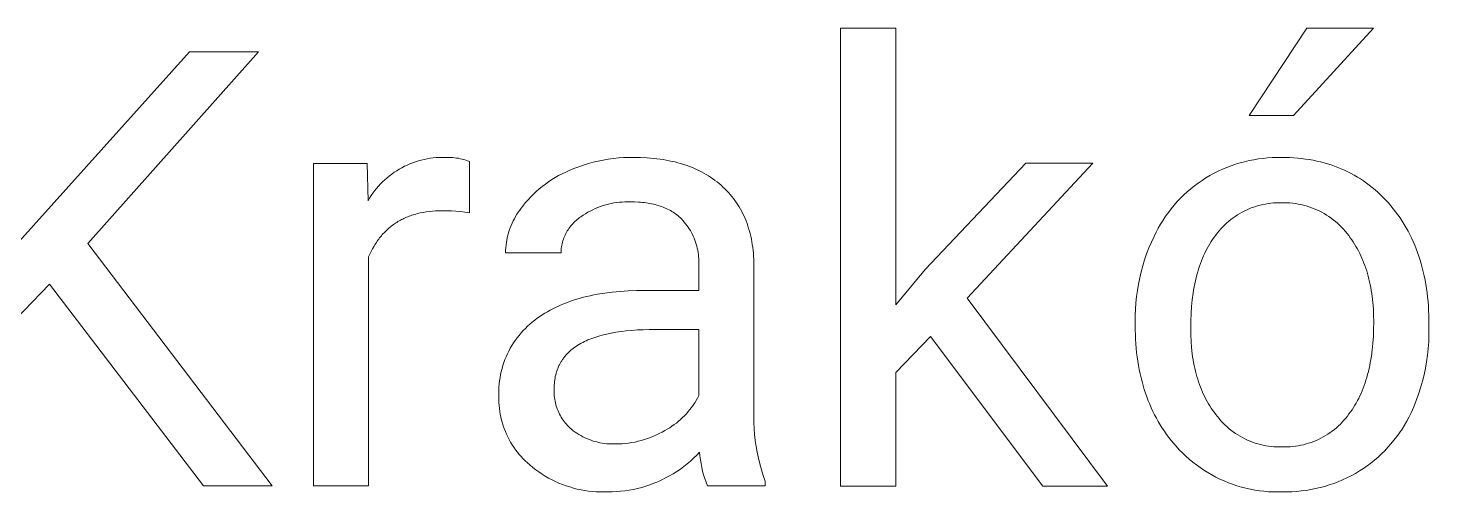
# Model space of a CAD drawing. Header units: millimetres. Extents: x -2163 to 4354, y -841 to 3711.
# Drawn here: x 3161.8 to 3360.9, y -327.2 to -261.2 of the extents above; entities that cross this region are included whole.
import ezdxf

# ---------------------------------------------------------------- set-up
doc = ezdxf.new("R2010")
doc.units = ezdxf.units.MM
doc.header["$MEASUREMENT"] = 0
doc.layers.add('Domyślny', color=7, linetype='Continuous', true_color=0x000000)

msp = doc.modelspace()

# ---------------------------------------------------------------- linework, layer by layer
at = {"layer": 'Domyślny', "color": 18, "lineweight": 15, "true_color": 0x000000}
for p, q in [((3277.29, -326.35), (3277.29, -261.25)), ((3277.29, -261.25), (3285.12, -261.25)), ((3285.12, -261.25), (3285.12, -300.61)), ((3335.36, -273.67), (3343.54, -261.24)), ((3353.02, -261.24), (3341.67, -273.69)), ((3343.54, -261.24), (3353.02, -261.24)), ((3157.3, -295.15), (3184.73, -264.64)), ((3194.56, -264.64), (3170.28, -291.87)), ((3184.73, -264.64), (3194.56, -264.64)), ((3341.67, -273.69), (3335.36, -273.67)), ((3202.37, -326.33), (3202.37, -280.48)), ((3202.37, -280.48), (3209.99, -280.48)), ((3209.99, -280.48), (3210.12, -285.78)), ((3215.3, -280.89), (3215.68, -280.71)), ((3215.68, -280.71), (3216.07, -280.54)), ((3216.07, -280.54), (3216.47, -280.39)), ((3216.47, -280.39), (3216.87, -280.25)), ((3216.87, -280.25), (3217.28, -280.12)), ((3217.28, -280.12), (3217.69, -280.01)), ((3217.69, -280.01), (3218.1, -279.91)), ((3218.1, -279.91), (3218.52, -279.83)), ((3218.52, -279.83), (3218.94, -279.76)), ((3218.94, -279.76), (3219.36, -279.7)), ((3219.36, -279.7), (3219.78, -279.66)), ((3219.78, -279.66), (3220.2, -279.64)), ((3220.2, -279.64), (3220.63, -279.63)), ((3220.63, -279.63), (3221.05, -279.64)), ((3221.05, -279.64), (3221.33, -279.63)), ((3221.33, -279.63), (3221.6, -279.62)), ((3221.6, -279.62), (3221.87, -279.63)), ((3221.87, -279.63), (3222.15, -279.65)), ((3222.15, -279.65), (3222.42, -279.68)), ((3222.42, -279.68), (3222.69, -279.72)), ((3222.69, -279.72), (3222.96, -279.76)), ((3222.96, -279.76), (3223.22, -279.81)), ((3223.22, -279.81), (3223.49, -279.88)), ((3223.49, -279.88), (3223.75, -279.95)), ((3223.75, -279.95), (3224.01, -280.03)), ((3224.01, -280.03), (3224.27, -280.12)), ((3224.27, -280.12), (3224.53, -280.22)), ((3224.53, -280.22), (3224.53, -287.51)), ((3240.06, -280.96), (3240.75, -280.72)), ((3240.75, -280.72), (3241.44, -280.51)), ((3241.44, -280.51), (3242.14, -280.32)), ((3242.14, -280.32), (3242.84, -280.15)), ((3242.84, -280.15), (3243.55, -280.01)), ((3243.55, -280.01), (3244.27, -279.89)), ((3244.27, -279.89), (3244.99, -279.79)), ((3244.99, -279.79), (3245.71, -279.71)), ((3245.71, -279.71), (3246.43, -279.66)), ((3246.43, -279.66), (3247.15, -279.63)), ((3247.15, -279.63), (3247.88, -279.63)), ((3247.88, -279.63), (3248.85, -279.64)), ((3248.85, -279.64), (3249.81, -279.69)), ((3249.81, -279.69), (3250.27, -279.73)), ((3250.27, -279.73), (3250.73, -279.77)), ((3250.73, -279.77), (3251.19, -279.82)), ((3251.19, -279.82), (3251.63, -279.88)), ((3251.63, -279.88), (3252.07, -279.94)), ((3252.07, -279.94), (3252.5, -280.02)), ((3252.5, -280.02), (3252.93, -280.1)), ((3252.93, -280.1), (3253.35, -280.19)), ((3253.35, -280.19), (3253.76, -280.28)), ((3253.76, -280.28), (3254.16, -280.39)), ((3254.16, -280.39), (3254.56, -280.5)), ((3254.56, -280.5), (3254.95, -280.62)), ((3254.95, -280.62), (3255.34, -280.75)), ((3255.34, -280.75), (3255.72, -280.89)), ((3289.33, -295.58), (3303.61, -280.47)), ((3313.14, -280.47), (3295.3, -299.63)), ((3303.61, -280.47), (3313.14, -280.47)), ((3332.81, -280.83), (3333.44, -280.61)), ((3333.44, -280.61), (3334.07, -280.42)), ((3334.07, -280.42), (3334.71, -280.25)), ((3334.71, -280.25), (3335.36, -280.09)), ((3335.36, -280.09), (3336.01, -279.96)), ((3336.01, -279.96), (3336.67, -279.85)), ((3336.67, -279.85), (3337.33, -279.77)), ((3337.33, -279.77), (3337.99, -279.7)), ((3337.99, -279.7), (3338.65, -279.66)), ((3338.65, -279.66), (3339.31, -279.64)), ((3339.31, -279.64), (3339.98, -279.64)), ((3339.98, -279.64), (3340.56, -279.64)), ((3340.56, -279.64), (3341.14, -279.66)), ((3341.14, -279.66), (3341.71, -279.69)), ((3341.71, -279.69), (3342.27, -279.74)), ((3342.27, -279.74), (3342.82, -279.79)), ((3342.82, -279.79), (3343.37, -279.86)), ((3343.37, -279.86), (3343.91, -279.95)), ((3343.91, -279.95), (3344.44, -280.04)), ((3344.44, -280.04), (3344.97, -280.15)), ((3344.97, -280.15), (3345.49, -280.27)), ((3345.49, -280.27), (3346, -280.4)), ((3346, -280.4), (3346.51, -280.54)), ((3346.51, -280.54), (3347, -280.7)), ((3347, -280.7), (3347.5, -280.87)), ((3212.5, -282.8), (3212.82, -282.52)), ((3212.82, -282.52), (3213.15, -282.25)), ((3213.15, -282.25), (3213.49, -282)), ((3213.49, -282), (3213.83, -281.75)), ((3213.83, -281.75), (3214.19, -281.52)), ((3214.19, -281.52), (3214.55, -281.3)), ((3214.55, -281.3), (3214.92, -281.09)), ((3214.92, -281.09), (3215.3, -280.89)), ((3236.24, -282.79), (3236.72, -282.5)), ((3236.72, -282.5), (3237.2, -282.22)), ((3237.2, -282.22), (3237.7, -281.96)), ((3237.7, -281.96), (3238.21, -281.72)), ((3238.21, -281.72), (3238.72, -281.49)), ((3238.72, -281.49), (3239.39, -281.22)), ((3239.39, -281.22), (3240.06, -280.96)), ((3255.72, -280.89), (3256.09, -281.03)), ((3256.09, -281.03), (3256.45, -281.18)), ((3256.45, -281.18), (3256.81, -281.34)), ((3256.81, -281.34), (3257.16, -281.51)), ((3257.16, -281.51), (3257.5, -281.68)), ((3257.5, -281.68), (3257.84, -281.86)), ((3257.84, -281.86), (3258.17, -282.05)), ((3258.17, -282.05), (3258.49, -282.25)), ((3258.49, -282.25), (3258.81, -282.46)), ((3258.81, -282.46), (3259.12, -282.67)), ((3259.12, -282.67), (3259.42, -282.89)), ((3328.66, -282.9), (3329.22, -282.55)), ((3329.22, -282.55), (3329.79, -282.21)), ((3329.79, -282.21), (3330.37, -281.89)), ((3330.37, -281.89), (3330.97, -281.6)), ((3330.97, -281.6), (3331.57, -281.32)), ((3331.57, -281.32), (3332.19, -281.06)), ((3332.19, -281.06), (3332.81, -280.83)), ((3347.5, -280.87), (3347.98, -281.06)), ((3347.98, -281.06), (3348.46, -281.25)), ((3348.46, -281.25), (3348.93, -281.46)), ((3348.93, -281.46), (3349.39, -281.68)), ((3349.39, -281.68), (3349.85, -281.91)), ((3349.85, -281.91), (3350.3, -282.16)), ((3350.3, -282.16), (3350.74, -282.42)), ((3350.74, -282.42), (3351.18, -282.69)), ((3351.18, -282.69), (3351.6, -282.97)), ((3210.56, -285.05), (3210.81, -284.7)), ((3210.81, -284.7), (3211.06, -284.36)), ((3211.06, -284.36), (3211.33, -284.03)), ((3211.33, -284.03), (3211.6, -283.71)), ((3211.6, -283.71), (3211.89, -283.4)), ((3211.89, -283.4), (3212.19, -283.09)), ((3212.19, -283.09), (3212.5, -282.8)), ((3233.61, -284.88), (3234.02, -284.49)), ((3234.02, -284.49), (3234.44, -284.12)), ((3234.44, -284.12), (3234.87, -283.77)), ((3234.87, -283.77), (3235.32, -283.43)), ((3235.32, -283.43), (3235.77, -283.1)), ((3235.77, -283.1), (3236.24, -282.79)), ((3259.42, -282.89), (3259.72, -283.12)), ((3259.72, -283.12), (3260.01, -283.36)), ((3260.01, -283.36), (3260.29, -283.6)), ((3260.29, -283.6), (3260.57, -283.85)), ((3260.57, -283.85), (3260.84, -284.11)), ((3260.84, -284.11), (3261.1, -284.37)), ((3261.1, -284.37), (3261.35, -284.64)), ((3261.35, -284.64), (3261.59, -284.91)), ((3326.08, -284.97), (3326.56, -284.53)), ((3326.56, -284.53), (3327.07, -284.09)), ((3327.07, -284.09), (3327.58, -283.68)), ((3327.58, -283.68), (3328.11, -283.28)), ((3328.11, -283.28), (3328.66, -282.9)), ((3351.6, -282.97), (3352.03, -283.27)), ((3352.03, -283.27), (3352.44, -283.58)), ((3352.44, -283.58), (3352.85, -283.9)), ((3352.85, -283.9), (3353.25, -284.24)), ((3353.25, -284.24), (3353.64, -284.59)), ((3353.64, -284.59), (3354.03, -284.95)), ((3210.12, -285.78), (3210.33, -285.41)), ((3210.33, -285.41), (3210.56, -285.05)), ((3231.9, -286.83), (3232.12, -286.55)), ((3232.12, -286.55), (3232.47, -286.11)), ((3232.47, -286.11), (3232.84, -285.69)), ((3232.84, -285.69), (3233.22, -285.28)), ((3233.22, -285.28), (3233.61, -284.88)), ((3243.16, -286.61), (3242.79, -286.75)), ((3243.53, -286.49), (3243.16, -286.61)), ((3243.91, -286.37), (3243.53, -286.49)), ((3244.29, -286.27), (3243.91, -286.37)), ((3244.67, -286.18), (3244.29, -286.27)), ((3245.06, -286.11), (3244.67, -286.18)), ((3245.45, -286.05), (3245.06, -286.11)), ((3245.84, -286), (3245.45, -286.05)), ((3246.24, -285.97), (3245.84, -286)), ((3246.63, -285.94), (3246.24, -285.97)), ((3247.03, -285.94), (3246.63, -285.94)), ((3247.42, -285.94), (3247.03, -285.94)), ((3248.01, -285.95), (3247.42, -285.94)), ((3248.58, -285.98), (3248.01, -285.95)), ((3248.86, -286), (3248.58, -285.98)), ((3249.13, -286.03), (3248.86, -286)), ((3249.4, -286.06), (3249.13, -286.03)), ((3249.67, -286.09), (3249.4, -286.06)), ((3249.93, -286.13), (3249.67, -286.09)), ((3250.18, -286.18), (3249.93, -286.13)), ((3250.43, -286.23), (3250.18, -286.18)), ((3250.68, -286.28), (3250.43, -286.23)), ((3250.92, -286.34), (3250.68, -286.28)), ((3251.16, -286.41), (3250.92, -286.34)), ((3251.39, -286.47), (3251.16, -286.41)), ((3251.62, -286.55), (3251.39, -286.47)), ((3251.85, -286.63), (3251.62, -286.55)), ((3252.07, -286.71), (3251.85, -286.63)), ((3252.28, -286.8), (3252.07, -286.71)), ((3261.59, -284.91), (3261.83, -285.19)), ((3261.83, -285.19), (3262.06, -285.48)), ((3262.06, -285.48), (3262.27, -285.77)), ((3262.27, -285.77), (3262.48, -286.07)), ((3262.48, -286.07), (3262.68, -286.37)), ((3262.68, -286.37), (3262.88, -286.68)), ((3262.88, -286.68), (3263.06, -287)), ((3324.28, -286.93), (3324.71, -286.42)), ((3324.71, -286.42), (3325.15, -285.92)), ((3325.15, -285.92), (3325.6, -285.44)), ((3325.6, -285.44), (3326.08, -284.97)), ((3336.16, -286.65), (3335.8, -286.77)), ((3336.53, -286.53), (3336.16, -286.65)), ((3336.91, -286.43), (3336.53, -286.53)), ((3337.28, -286.34), (3336.91, -286.43)), ((3337.66, -286.26), (3337.28, -286.34)), ((3338.05, -286.2), (3337.66, -286.26)), ((3338.43, -286.15), (3338.05, -286.2)), ((3338.82, -286.11), (3338.43, -286.15)), ((3339.2, -286.09), (3338.82, -286.11)), ((3339.59, -286.08), (3339.2, -286.09)), ((3339.98, -286.08), (3339.59, -286.08)), ((3340.37, -286.08), (3339.98, -286.08)), ((3340.77, -286.09), (3340.37, -286.08)), ((3341.16, -286.11), (3340.77, -286.09)), ((3341.55, -286.15), (3341.16, -286.11)), ((3341.94, -286.2), (3341.55, -286.15)), ((3342.33, -286.26), (3341.94, -286.2)), ((3342.72, -286.34), (3342.33, -286.26)), ((3343.1, -286.43), (3342.72, -286.34)), ((3343.48, -286.53), (3343.1, -286.43)), ((3343.86, -286.65), (3343.48, -286.53)), ((3344.23, -286.78), (3343.86, -286.65)), ((3354.03, -284.95), (3354.41, -285.32)), ((3354.41, -285.32), (3354.78, -285.71)), ((3354.78, -285.71), (3355.15, -286.1)), ((3355.15, -286.1), (3355.5, -286.51)), ((3355.5, -286.51), (3355.85, -286.93)), ((3214.54, -288.66), (3214.37, -288.76)), ((3214.71, -288.57), (3214.54, -288.66)), ((3214.88, -288.47), (3214.71, -288.57)), ((3215.05, -288.39), (3214.88, -288.47)), ((3215.23, -288.3), (3215.05, -288.39)), ((3215.41, -288.22), (3215.23, -288.3)), ((3215.59, -288.14), (3215.41, -288.22)), ((3215.77, -288.06), (3215.59, -288.14)), ((3215.96, -287.99), (3215.77, -288.06)), ((3216.15, -287.92), (3215.96, -287.99)), ((3216.34, -287.85), (3216.15, -287.92)), ((3216.53, -287.79), (3216.34, -287.85)), ((3216.73, -287.73), (3216.53, -287.79)), ((3216.93, -287.68), (3216.73, -287.73)), ((3217.13, -287.62), (3216.93, -287.68)), ((3217.33, -287.57), (3217.13, -287.62)), ((3217.54, -287.53), (3217.33, -287.57)), ((3217.96, -287.44), (3217.54, -287.53)), ((3218.38, -287.37), (3217.96, -287.44)), ((3218.82, -287.31), (3218.38, -287.37)), ((3219.27, -287.27), (3218.82, -287.31)), ((3219.72, -287.23), (3219.27, -287.27)), ((3220.19, -287.21), (3219.72, -287.23)), ((3220.66, -287.21), (3220.19, -287.21)), ((3221.31, -287.21), (3220.66, -287.21)), ((3221.96, -287.23), (3221.31, -287.21)), ((3222.6, -287.27), (3221.96, -287.23)), ((3223.25, -287.33), (3222.6, -287.27)), ((3223.89, -287.41), (3223.25, -287.33)), ((3224.53, -287.51), (3223.89, -287.41)), ((3230.6, -288.99), (3230.75, -288.67)), ((3230.75, -288.67), (3230.92, -288.35)), ((3230.92, -288.35), (3231.09, -288.03)), ((3231.09, -288.03), (3231.28, -287.72)), ((3231.28, -287.72), (3231.47, -287.42)), ((3231.47, -287.42), (3231.68, -287.12)), ((3231.68, -287.12), (3231.9, -286.83)), ((3239.68, -288.6), (3239.52, -288.74)), ((3239.84, -288.46), (3239.68, -288.6)), ((3240.01, -288.32), (3239.84, -288.46)), ((3240.19, -288.19), (3240.01, -288.32)), ((3240.37, -288.07), (3240.19, -288.19)), ((3240.69, -287.85), (3240.37, -288.07)), ((3241.03, -287.64), (3240.69, -287.85)), ((3241.37, -287.43), (3241.03, -287.64)), ((3241.71, -287.25), (3241.37, -287.43)), ((3242.07, -287.07), (3241.71, -287.25)), ((3242.42, -286.91), (3242.07, -287.07)), ((3242.79, -286.75), (3242.42, -286.91)), ((3252.49, -286.89), (3252.28, -286.8)), ((3252.7, -286.99), (3252.49, -286.89)), ((3252.9, -287.09), (3252.7, -286.99)), ((3253.1, -287.2), (3252.9, -287.09)), ((3253.29, -287.31), (3253.1, -287.2)), ((3253.48, -287.42), (3253.29, -287.31)), ((3253.66, -287.55), (3253.48, -287.42)), ((3253.84, -287.67), (3253.66, -287.55)), ((3254.01, -287.8), (3253.84, -287.67)), ((3254.18, -287.94), (3254.01, -287.8)), ((3254.35, -288.08), (3254.18, -287.94)), ((3254.51, -288.22), (3254.35, -288.08)), ((3254.67, -288.37), (3254.51, -288.22)), ((3254.87, -288.59), (3254.67, -288.37)), ((3255.07, -288.82), (3254.87, -288.59)), ((3263.06, -287), (3263.24, -287.32)), ((3263.24, -287.32), (3263.4, -287.65)), ((3263.4, -287.65), (3263.56, -287.98)), ((3263.56, -287.98), (3263.71, -288.32)), ((3263.71, -288.32), (3263.85, -288.66)), ((3263.85, -288.66), (3263.99, -289.01)), ((3322.77, -289.1), (3323.12, -288.54)), ((3323.12, -288.54), (3323.49, -287.99)), ((3323.49, -287.99), (3323.88, -287.45)), ((3323.88, -287.45), (3324.28, -286.93)), ((3332.46, -288.71), (3332.16, -288.96)), ((3332.76, -288.46), (3332.46, -288.71)), ((3333.07, -288.23), (3332.76, -288.46)), ((3333.39, -288.01), (3333.07, -288.23)), ((3333.71, -287.8), (3333.39, -288.01)), ((3334.04, -287.6), (3333.71, -287.8)), ((3334.38, -287.41), (3334.04, -287.6)), ((3334.73, -287.23), (3334.38, -287.41)), ((3335.08, -287.07), (3334.73, -287.23)), ((3335.43, -286.91), (3335.08, -287.07)), ((3335.8, -286.77), (3335.43, -286.91)), ((3344.6, -286.92), (3344.23, -286.78)), ((3344.96, -287.07), (3344.6, -286.92)), ((3345.32, -287.24), (3344.96, -287.07)), ((3345.67, -287.42), (3345.32, -287.24)), ((3346.01, -287.61), (3345.67, -287.42)), ((3346.35, -287.82), (3346.01, -287.61)), ((3346.68, -288.03), (3346.35, -287.82)), ((3347, -288.26), (3346.68, -288.03)), ((3347.32, -288.49), (3347, -288.26)), ((3347.62, -288.74), (3347.32, -288.49)), ((3355.85, -286.93), (3356.18, -287.36)), ((3356.18, -287.36), (3356.5, -287.8)), ((3356.5, -287.8), (3356.81, -288.24)), ((3356.81, -288.24), (3357.11, -288.69)), ((3357.11, -288.69), (3357.4, -289.15)), ((3212.15, -290.61), (3212.02, -290.76)), ((3212.28, -290.47), (3212.15, -290.61)), ((3212.42, -290.33), (3212.28, -290.47)), ((3212.55, -290.19), (3212.42, -290.33)), ((3212.69, -290.05), (3212.55, -290.19)), ((3212.83, -289.92), (3212.69, -290.05)), ((3212.97, -289.79), (3212.83, -289.92)), ((3213.12, -289.66), (3212.97, -289.79)), ((3213.27, -289.54), (3213.12, -289.66)), ((3213.42, -289.42), (3213.27, -289.54)), ((3213.57, -289.3), (3213.42, -289.42)), ((3213.73, -289.18), (3213.57, -289.3)), ((3213.88, -289.07), (3213.73, -289.18)), ((3214.04, -288.96), (3213.88, -289.07)), ((3214.21, -288.86), (3214.04, -288.96)), ((3214.37, -288.76), (3214.21, -288.86)), ((3229.91, -291.05), (3230, -290.69)), ((3230, -290.69), (3230.1, -290.35)), ((3230.1, -290.35), (3230.2, -290)), ((3230.2, -290), (3230.32, -289.66)), ((3230.32, -289.66), (3230.46, -289.33)), ((3230.46, -289.33), (3230.6, -288.99)), ((3238.13, -290.67), (3238.04, -290.87)), ((3238.22, -290.47), (3238.13, -290.67)), ((3238.32, -290.28), (3238.22, -290.47)), ((3238.43, -290.09), (3238.32, -290.28)), ((3238.55, -289.91), (3238.43, -290.09)), ((3238.67, -289.73), (3238.55, -289.91)), ((3238.79, -289.55), (3238.67, -289.73)), ((3238.93, -289.38), (3238.79, -289.55)), ((3239.07, -289.21), (3238.93, -289.38)), ((3239.21, -289.05), (3239.07, -289.21)), ((3239.36, -288.89), (3239.21, -289.05)), ((3239.52, -288.74), (3239.36, -288.89)), ((3255.26, -289.05), (3255.07, -288.82)), ((3255.44, -289.29), (3255.26, -289.05)), ((3255.61, -289.54), (3255.44, -289.29)), ((3255.78, -289.79), (3255.61, -289.54)), ((3255.93, -290.04), (3255.78, -289.79)), ((3256.08, -290.3), (3255.93, -290.04)), ((3256.22, -290.57), (3256.08, -290.3)), ((3256.34, -290.84), (3256.22, -290.57)), ((3263.99, -289.01), (3264.11, -289.37)), ((3264.11, -289.37), (3264.22, -289.73)), ((3264.22, -289.73), (3264.33, -290.1)), ((3264.33, -290.1), (3264.43, -290.47)), ((3264.43, -290.47), (3264.52, -290.85)), ((3321.84, -290.86), (3322.13, -290.26)), ((3322.13, -290.26), (3322.44, -289.68)), ((3322.44, -289.68), (3322.77, -289.1)), ((3330.6, -290.68), (3330.39, -290.98)), ((3330.84, -290.37), (3330.6, -290.68)), ((3331.08, -290.07), (3330.84, -290.37)), ((3331.34, -289.78), (3331.08, -290.07)), ((3331.61, -289.5), (3331.34, -289.78)), ((3331.88, -289.23), (3331.61, -289.5)), ((3332.16, -288.96), (3331.88, -289.23)), ((3347.92, -289), (3347.62, -288.74)), ((3348.21, -289.27), (3347.92, -289)), ((3348.49, -289.54), (3348.21, -289.27)), ((3348.76, -289.83), (3348.49, -289.54)), ((3349.02, -290.13), (3348.76, -289.83)), ((3349.27, -290.43), (3349.02, -290.13)), ((3349.51, -290.75), (3349.27, -290.43)), ((3357.4, -289.15), (3357.68, -289.62)), ((3357.68, -289.62), (3357.94, -290.1)), ((3357.94, -290.1), (3358.2, -290.59)), ((3358.2, -290.59), (3358.44, -291.08)), ((3170.28, -291.87), (3196.47, -326.33)), ((3210.77, -292.61), (3210.57, -292.99)), ((3210.97, -292.25), (3210.77, -292.61)), ((3211.08, -292.07), (3210.97, -292.25)), ((3211.19, -291.9), (3211.08, -292.07)), ((3211.3, -291.73), (3211.19, -291.9)), ((3211.42, -291.56), (3211.3, -291.73)), ((3211.53, -291.39), (3211.42, -291.56)), ((3211.65, -291.23), (3211.53, -291.39)), ((3211.77, -291.07), (3211.65, -291.23)), ((3211.9, -290.92), (3211.77, -291.07)), ((3212.02, -290.76), (3211.9, -290.92)), ((3229.66, -292.83), (3229.69, -292.47)), ((3229.69, -292.47), (3229.73, -292.11)), ((3229.73, -292.11), (3229.78, -291.75)), ((3229.78, -291.75), (3229.84, -291.4)), ((3229.84, -291.4), (3229.91, -291.05)), ((3237.59, -292.54), (3237.57, -292.76)), ((3237.62, -292.33), (3237.59, -292.54)), ((3237.66, -292.11), (3237.62, -292.33)), ((3237.7, -291.9), (3237.66, -292.11)), ((3237.76, -291.69), (3237.7, -291.9)), ((3237.82, -291.48), (3237.76, -291.69)), ((3237.88, -291.27), (3237.82, -291.48)), ((3237.96, -291.07), (3237.88, -291.27)), ((3238.04, -290.87), (3237.96, -291.07)), ((3256.46, -291.12), (3256.34, -290.84)), ((3256.57, -291.4), (3256.46, -291.12)), ((3256.67, -291.68), (3256.57, -291.4)), ((3256.76, -291.96), (3256.67, -291.68)), ((3256.85, -292.25), (3256.76, -291.96)), ((3256.92, -292.54), (3256.85, -292.25)), ((3256.98, -292.84), (3256.92, -292.54)), ((3264.52, -290.85), (3264.6, -291.23)), ((3264.6, -291.23), (3264.68, -291.62)), ((3264.68, -291.62), (3264.74, -292.02)), ((3264.74, -292.02), (3264.8, -292.42)), ((3264.8, -292.42), (3264.85, -292.83)), ((3320.79, -293.33), (3321.12, -292.49)), ((3321.12, -292.49), (3321.46, -291.67)), ((3321.46, -291.67), (3321.84, -290.86)), ((3329.4, -292.57), (3329.22, -292.91)), ((3329.58, -292.23), (3329.4, -292.57)), ((3329.77, -291.91), (3329.58, -292.23)), ((3329.97, -291.59), (3329.77, -291.91)), ((3330.17, -291.28), (3329.97, -291.59)), ((3330.39, -290.98), (3330.17, -291.28)), ((3349.73, -291.04), (3349.51, -290.75)), ((3349.94, -291.34), (3349.73, -291.04)), ((3350.14, -291.65), (3349.94, -291.34)), ((3350.34, -291.96), (3350.14, -291.65)), ((3350.54, -292.28), (3350.34, -291.96)), ((3350.72, -292.6), (3350.54, -292.28)), ((3350.9, -292.93), (3350.72, -292.6)), ((3358.44, -291.08), (3358.67, -291.58)), ((3358.67, -291.58), (3358.89, -292.09)), ((3358.89, -292.09), (3359.1, -292.61)), ((3359.1, -292.61), (3359.3, -293.14)), ((3210.38, -293.38), (3210.2, -293.78)), ((3210.2, -293.78), (3210.2, -326.33)), ((3210.57, -292.99), (3210.38, -293.38)), ((3229.65, -293.19), (3229.66, -292.83)), ((3237.55, -293.19), (3229.65, -293.19)), ((3237.57, -292.76), (3237.55, -292.97)), ((3237.55, -292.97), (3237.55, -293.19)), ((3257.03, -293.13), (3256.98, -292.84)), ((3257.07, -293.43), (3257.03, -293.13)), ((3257.1, -293.73), (3257.07, -293.43)), ((3257.12, -294.03), (3257.1, -293.73)), ((3257.13, -294.33), (3257.12, -294.03)), ((3257.12, -294.93), (3257.13, -294.63)), ((3257.13, -294.63), (3257.13, -294.33)), ((3264.85, -292.83), (3264.89, -293.24)), ((3264.89, -293.24), (3264.92, -293.66)), ((3264.92, -293.66), (3264.94, -294.08)), ((3264.94, -294.08), (3264.95, -294.51)), ((3264.95, -294.51), (3264.95, -315.61)), ((3320.24, -295.03), (3320.5, -294.18)), ((3320.5, -294.18), (3320.79, -293.33)), ((3328.58, -294.35), (3328.44, -294.72)), ((3328.73, -293.97), (3328.58, -294.35)), ((3328.89, -293.61), (3328.73, -293.97)), ((3329.05, -293.25), (3328.89, -293.61)), ((3329.22, -292.91), (3329.05, -293.25)), ((3351.07, -293.27), (3350.9, -292.93)), ((3351.23, -293.61), (3351.07, -293.27)), ((3351.39, -293.95), (3351.23, -293.61)), ((3351.54, -294.3), (3351.39, -293.95)), ((3351.68, -294.66), (3351.54, -294.3)), ((3351.82, -295.02), (3351.68, -294.66)), ((3359.3, -293.14), (3359.48, -293.67)), ((3359.48, -293.67), (3359.66, -294.22)), ((3359.66, -294.22), (3359.82, -294.77)), ((3257.12, -298.53), (3257.12, -294.93)), ((3285.12, -300.61), (3289.33, -295.58)), ((3319.8, -296.77), (3320, -295.89)), ((3320, -295.89), (3320.24, -295.03)), ((3327.94, -296.32), (3327.83, -296.73)), ((3328.05, -295.91), (3327.94, -296.32)), ((3328.17, -295.5), (3328.05, -295.91)), ((3328.3, -295.11), (3328.17, -295.5)), ((3328.44, -294.72), (3328.3, -295.11)), ((3351.94, -295.39), (3351.82, -295.02)), ((3352.07, -295.76), (3351.94, -295.39)), ((3352.18, -296.14), (3352.07, -295.76)), ((3352.29, -296.53), (3352.18, -296.14)), ((3352.39, -296.92), (3352.29, -296.53)), ((3359.82, -294.77), (3359.97, -295.33)), ((3359.97, -295.33), (3360.11, -295.89)), ((3360.11, -295.89), (3360.24, -296.47)), ((3360.24, -296.47), (3360.36, -297.06)), ((3164.85, -297.64), (3157.3, -305.48)), ((3186.73, -326.33), (3164.85, -297.64)), ((3244.84, -298.78), (3245.95, -298.67)), ((3245.95, -298.67), (3247.09, -298.59)), ((3247.09, -298.59), (3248.27, -298.54)), ((3248.27, -298.54), (3249.48, -298.53)), ((3249.48, -298.53), (3257.12, -298.53)), ((3319.35, -299.41), (3319.47, -298.53)), ((3319.47, -298.53), (3319.62, -297.64)), ((3319.62, -297.64), (3319.8, -296.77)), ((3327.47, -298.48), (3327.39, -298.94)), ((3327.55, -298.03), (3327.47, -298.48)), ((3327.64, -297.59), (3327.55, -298.03)), ((3327.73, -297.16), (3327.64, -297.59)), ((3327.83, -296.73), (3327.73, -297.16)), ((3352.48, -297.31), (3352.39, -296.92)), ((3352.57, -297.72), (3352.48, -297.31)), ((3352.65, -298.12), (3352.57, -297.72)), ((3352.72, -298.54), (3352.65, -298.12)), ((3352.78, -298.96), (3352.72, -298.54)), ((3360.36, -297.06), (3360.47, -297.65)), ((3360.47, -297.65), (3360.56, -298.25)), ((3360.56, -298.25), (3360.64, -298.86)), ((3237.18, -300.76), (3237.59, -300.58)), ((3237.59, -300.58), (3238.02, -300.41)), ((3238.02, -300.41), (3238.45, -300.24)), ((3238.45, -300.24), (3238.89, -300.08)), ((3238.89, -300.08), (3239.34, -299.93)), ((3239.34, -299.93), (3239.79, -299.79)), ((3239.79, -299.79), (3240.26, -299.65)), ((3240.26, -299.65), (3240.73, -299.52)), ((3240.73, -299.52), (3241.22, -299.4)), ((3241.22, -299.4), (3241.71, -299.29)), ((3241.71, -299.29), (3242.21, -299.18)), ((3242.21, -299.18), (3242.72, -299.09)), ((3242.72, -299.09), (3243.76, -298.92)), ((3243.76, -298.92), (3244.84, -298.78)), ((3295.3, -299.63), (3315.22, -326.35)), ((3319.2, -301.2), (3319.26, -300.3)), ((3319.26, -300.3), (3319.35, -299.41)), ((3327.27, -299.87), (3327.17, -300.84)), ((3327.39, -298.94), (3327.27, -299.87)), ((3352.84, -299.38), (3352.78, -298.96)), ((3352.94, -300.25), (3352.84, -299.38)), ((3353.01, -301.14), (3352.94, -300.25)), ((3360.64, -298.86), (3360.72, -299.48)), ((3360.72, -299.48), (3360.78, -300.1)), ((3360.78, -300.1), (3360.83, -300.74)), ((3233.82, -302.76), (3234.18, -302.5)), ((3234.18, -302.5), (3234.53, -302.26)), ((3234.53, -302.26), (3234.88, -302.02)), ((3234.88, -302.02), (3235.24, -301.79)), ((3235.24, -301.79), (3235.61, -301.57)), ((3235.61, -301.57), (3235.99, -301.36)), ((3235.99, -301.36), (3236.38, -301.15)), ((3236.38, -301.15), (3236.78, -300.95)), ((3236.78, -300.95), (3237.18, -300.76)), ((3319.17, -302.09), (3319.2, -301.2)), ((3319.17, -302.99), (3319.17, -302.09)), ((3327.1, -301.83), (3327.06, -302.86)), ((3327.17, -300.84), (3327.1, -301.83)), ((3353.05, -302.05), (3353.01, -301.14)), ((3353.06, -302.99), (3353.05, -302.05)), ((3360.83, -300.74), (3360.87, -301.38)), ((3360.87, -301.38), (3360.9, -302.03)), ((3360.9, -302.03), (3360.92, -303.36)), ((3231.59, -304.93), (3231.88, -304.58)), ((3231.88, -304.58), (3232.17, -304.25)), ((3232.17, -304.25), (3232.48, -303.93)), ((3232.48, -303.93), (3232.8, -303.62)), ((3232.8, -303.62), (3233.13, -303.33)), ((3233.13, -303.33), (3233.47, -303.04)), ((3233.47, -303.04), (3233.82, -302.76)), ((3244.67, -304.61), (3244.01, -304.75)), ((3245.36, -304.49), (3244.67, -304.61)), ((3246.08, -304.38), (3245.36, -304.49)), ((3246.83, -304.29), (3246.08, -304.38)), ((3247.6, -304.22), (3246.83, -304.29)), ((3248.4, -304.16), (3247.6, -304.22)), ((3249.23, -304.12), (3248.4, -304.16)), ((3250.09, -304.09), (3249.23, -304.12)), ((3250.98, -304.08), (3250.09, -304.09)), ((3257.12, -304.08), (3250.98, -304.08)), ((3257.12, -313.5), (3257.12, -304.08)), ((3319.17, -303.53), (3319.17, -302.99)), ((3319.17, -304.19), (3319.17, -303.53)), ((3319.19, -304.85), (3319.17, -304.19)), ((3327.06, -302.86), (3327.05, -303.92)), ((3327.05, -303.92), (3327.06, -304.86)), ((3353.01, -305.04), (3353.05, -304.03)), ((3353.05, -304.03), (3353.06, -302.99)), ((3360.92, -303.36), (3360.92, -303.92)), ((3360.92, -303.92), (3360.92, -304.87)), ((3230.34, -306.77), (3230.57, -306.38)), ((3230.57, -306.38), (3230.8, -306)), ((3230.8, -306), (3231.05, -305.64)), ((3231.05, -305.64), (3231.31, -305.28)), ((3231.31, -305.28), (3231.59, -304.93)), ((3239.53, -306.6), (3239.33, -306.75)), ((3239.73, -306.46), (3239.53, -306.6)), ((3239.95, -306.32), (3239.73, -306.46)), ((3240.17, -306.19), (3239.95, -306.32)), ((3240.4, -306.06), (3240.17, -306.19)), ((3240.63, -305.93), (3240.4, -306.06)), ((3240.88, -305.81), (3240.63, -305.93)), ((3241.13, -305.7), (3240.88, -305.81)), ((3241.38, -305.58), (3241.13, -305.7)), ((3241.65, -305.47), (3241.38, -305.58)), ((3241.92, -305.37), (3241.65, -305.47)), ((3242.2, -305.27), (3241.92, -305.37)), ((3242.48, -305.17), (3242.2, -305.27)), ((3242.77, -305.08), (3242.48, -305.17)), ((3243.07, -304.99), (3242.77, -305.08)), ((3243.38, -304.91), (3243.07, -304.99)), ((3244.01, -304.75), (3243.38, -304.91)), ((3290.05, -305.1), (3285.12, -310.22)), ((3306.02, -326.35), (3290.05, -305.1)), ((3319.22, -305.49), (3319.19, -304.85)), ((3319.26, -306.13), (3319.22, -305.49)), ((3319.31, -306.76), (3319.26, -306.13)), ((3327.06, -304.86), (3327.1, -305.78)), ((3327.1, -305.78), (3327.17, -306.67)), ((3352.85, -306.98), (3352.94, -306.03)), ((3352.94, -306.03), (3353.01, -305.04)), ((3360.88, -305.83), (3360.82, -306.78)), ((3360.92, -304.87), (3360.88, -305.83)), ((3229.43, -308.79), (3229.58, -308.38)), ((3229.58, -308.38), (3229.75, -307.96)), ((3229.75, -307.96), (3229.94, -307.56)), ((3229.94, -307.56), (3230.13, -307.16)), ((3230.13, -307.16), (3230.34, -306.77)), ((3237.59, -308.63), (3237.53, -308.73)), ((3237.65, -308.53), (3237.59, -308.63)), ((3237.71, -308.44), (3237.65, -308.53)), ((3237.77, -308.34), (3237.71, -308.44)), ((3237.84, -308.25), (3237.77, -308.34)), ((3237.91, -308.16), (3237.84, -308.25)), ((3237.98, -308.07), (3237.91, -308.16)), ((3238.05, -307.98), (3237.98, -308.07)), ((3238.12, -307.89), (3238.05, -307.98)), ((3238.27, -307.71), (3238.12, -307.89)), ((3238.43, -307.54), (3238.27, -307.71)), ((3238.59, -307.38), (3238.43, -307.54)), ((3238.77, -307.21), (3238.59, -307.38)), ((3238.95, -307.05), (3238.77, -307.21)), ((3239.13, -306.9), (3238.95, -307.05)), ((3239.33, -306.75), (3239.13, -306.9)), ((3319.37, -307.39), (3319.31, -306.76)), ((3319.45, -308), (3319.37, -307.39)), ((3319.53, -308.61), (3319.45, -308)), ((3319.63, -309.2), (3319.53, -308.61)), ((3327.17, -306.67), (3327.27, -307.54)), ((3327.27, -307.54), (3327.33, -307.97)), ((3327.33, -307.97), (3327.39, -308.39)), ((3327.39, -308.39), (3327.47, -308.8)), ((3352.58, -308.79), (3352.65, -308.35)), ((3352.65, -308.35), (3352.73, -307.9)), ((3352.73, -307.9), (3352.85, -306.98)), ((3360.72, -307.72), (3360.58, -308.67)), ((3360.82, -306.78), (3360.72, -307.72)), ((3228.88, -310.95), (3228.96, -310.51)), ((3228.96, -310.51), (3229.05, -310.08)), ((3229.05, -310.08), (3229.16, -309.64)), ((3229.16, -309.64), (3229.29, -309.22)), ((3229.29, -309.22), (3229.43, -308.79)), ((3236.79, -310.54), (3236.74, -310.78)), ((3236.85, -310.31), (3236.79, -310.54)), ((3236.92, -310.09), (3236.85, -310.31)), ((3237, -309.87), (3236.92, -310.09)), ((3237.08, -309.65), (3237, -309.87)), ((3237.12, -309.54), (3237.08, -309.65)), ((3237.16, -309.44), (3237.12, -309.54)), ((3237.21, -309.33), (3237.16, -309.44)), ((3237.26, -309.23), (3237.21, -309.33)), ((3237.31, -309.13), (3237.26, -309.23)), ((3237.36, -309.03), (3237.31, -309.13)), ((3237.41, -308.93), (3237.36, -309.03)), ((3237.47, -308.83), (3237.41, -308.93)), ((3237.53, -308.73), (3237.47, -308.83)), ((3285.12, -310.22), (3285.12, -326.35)), ((3319.74, -309.79), (3319.63, -309.2)), ((3319.86, -310.38), (3319.74, -309.79)), ((3319.99, -310.95), (3319.86, -310.38)), ((3327.47, -308.8), (3327.55, -309.21)), ((3327.55, -309.21), (3327.64, -309.61)), ((3327.64, -309.61), (3327.73, -310.01)), ((3327.73, -310.01), (3327.83, -310.4)), ((3327.83, -310.4), (3327.94, -310.79)), ((3352.08, -310.9), (3352.19, -310.49)), ((3352.19, -310.49), (3352.3, -310.08)), ((3352.3, -310.08), (3352.4, -309.66)), ((3352.4, -309.66), (3352.49, -309.23)), ((3352.49, -309.23), (3352.58, -308.79)), ((3360.22, -310.54), (3359.99, -311.46)), ((3360.42, -309.61), (3360.22, -310.54)), ((3360.58, -308.67), (3360.42, -309.61)), ((3228.71, -312.72), (3228.73, -312.28)), ((3228.73, -312.28), (3228.76, -311.83)), ((3228.76, -311.83), (3228.81, -311.39)), ((3228.81, -311.39), (3228.88, -310.95)), ((3236.57, -312.53), (3236.56, -312.77)), ((3236.58, -312.01), (3236.57, -312.26)), ((3236.57, -312.26), (3236.57, -312.53)), ((3236.6, -311.75), (3236.58, -312.01)), ((3236.63, -311.5), (3236.6, -311.75)), ((3236.66, -311.26), (3236.63, -311.5)), ((3236.7, -311.01), (3236.66, -311.26)), ((3236.74, -310.78), (3236.7, -311.01)), ((3320.13, -311.51), (3319.99, -310.95)), ((3320.29, -312.07), (3320.13, -311.51)), ((3320.45, -312.62), (3320.29, -312.07)), ((3320.63, -313.16), (3320.45, -312.62)), ((3327.94, -310.79), (3328.05, -311.17)), ((3328.05, -311.17), (3328.17, -311.54)), ((3328.17, -311.54), (3328.3, -311.91)), ((3328.3, -311.91), (3328.44, -312.27)), ((3328.44, -312.27), (3328.58, -312.63)), ((3328.58, -312.63), (3328.73, -312.98)), ((3351.41, -312.81), (3351.56, -312.45)), ((3351.56, -312.45), (3351.7, -312.07)), ((3351.7, -312.07), (3351.83, -311.69)), ((3351.83, -311.69), (3351.96, -311.3)), ((3351.96, -311.3), (3352.08, -310.9)), ((3359.73, -312.38), (3359.44, -313.29)), ((3359.99, -311.46), (3359.73, -312.38)), ((3228.7, -313.17), (3228.71, -312.72)), ((3228.71, -313.61), (3228.7, -313.17)), ((3228.71, -314.04), (3228.71, -313.61)), ((3228.72, -314.46), (3228.71, -314.04)), ((3228.75, -314.88), (3228.72, -314.46)), ((3236.56, -312.77), (3236.56, -313.02)), ((3236.56, -313.02), (3236.57, -313.27)), ((3236.57, -313.27), (3236.59, -313.52)), ((3236.59, -313.52), (3236.62, -313.77)), ((3236.62, -313.77), (3236.65, -314.01)), ((3236.65, -314.01), (3236.7, -314.26)), ((3236.7, -314.26), (3236.75, -314.5)), ((3236.75, -314.5), (3236.81, -314.74)), ((3256.33, -314.84), (3256.55, -314.52)), ((3256.55, -314.52), (3256.75, -314.19)), ((3256.75, -314.19), (3256.94, -313.85)), ((3256.94, -313.85), (3257.12, -313.5)), ((3320.82, -313.69), (3320.63, -313.16)), ((3321.01, -314.22), (3320.82, -313.69)), ((3321.23, -314.73), (3321.01, -314.22)), ((3328.73, -312.98), (3328.89, -313.32)), ((3328.89, -313.32), (3329.05, -313.66)), ((3329.05, -313.66), (3329.22, -313.99)), ((3329.22, -313.99), (3329.4, -314.32)), ((3329.4, -314.32), (3329.58, -314.64)), ((3350.38, -314.87), (3350.57, -314.55)), ((3350.57, -314.55), (3350.75, -314.21)), ((3350.75, -314.21), (3350.93, -313.88)), ((3350.93, -313.88), (3351.1, -313.53)), ((3351.1, -313.53), (3351.26, -313.18)), ((3351.26, -313.18), (3351.41, -312.81)), ((3359.12, -314.18), (3358.76, -315.07)), ((3359.44, -313.29), (3359.12, -314.18)), ((3228.79, -315.31), (3228.75, -314.88)), ((3228.85, -315.73), (3228.79, -315.31)), ((3228.92, -316.15), (3228.85, -315.73)), ((3229, -316.56), (3228.92, -316.15)), ((3229.1, -316.98), (3229, -316.56)), ((3236.81, -314.74), (3236.88, -314.98)), ((3236.88, -314.98), (3236.96, -315.22)), ((3236.96, -315.22), (3237.04, -315.45)), ((3237.04, -315.45), (3237.13, -315.68)), ((3237.13, -315.68), (3237.24, -315.91)), ((3237.24, -315.91), (3237.35, -316.13)), ((3237.35, -316.13), (3237.46, -316.35)), ((3237.46, -316.35), (3237.59, -316.57)), ((3237.59, -316.57), (3237.72, -316.78)), ((3254.83, -316.62), (3255.1, -316.35)), ((3255.1, -316.35), (3255.37, -316.06)), ((3255.37, -316.06), (3255.63, -315.77)), ((3255.63, -315.77), (3255.87, -315.47)), ((3255.87, -315.47), (3256.11, -315.16)), ((3256.11, -315.16), (3256.33, -314.84)), ((3264.95, -315.61), (3264.94, -316.46)), ((3264.94, -316.46), (3264.95, -317.31)), ((3321.45, -315.24), (3321.23, -314.73)), ((3321.68, -315.74), (3321.45, -315.24)), ((3321.92, -316.23), (3321.68, -315.74)), ((3322.18, -316.72), (3321.92, -316.23)), ((3329.58, -314.64), (3329.77, -314.96)), ((3329.77, -314.96), (3329.97, -315.27)), ((3329.97, -315.27), (3330.17, -315.57)), ((3330.17, -315.57), (3330.39, -315.87)), ((3330.39, -315.87), (3330.6, -316.16)), ((3330.6, -316.16), (3330.84, -316.47)), ((3330.84, -316.47), (3331.09, -316.77)), ((3349.09, -316.7), (3349.32, -316.4)), ((3349.32, -316.4), (3349.55, -316.09)), ((3349.55, -316.09), (3349.77, -315.8)), ((3349.77, -315.8), (3349.98, -315.5)), ((3349.98, -315.5), (3350.18, -315.19)), ((3350.18, -315.19), (3350.38, -314.87)), ((3358.09, -316.53), (3357.78, -317.11)), ((3358.38, -315.94), (3358.09, -316.53)), ((3358.76, -315.07), (3358.38, -315.94)), ((3229.22, -317.39), (3229.1, -316.98)), ((3229.34, -317.79), (3229.22, -317.39)), ((3229.48, -318.19), (3229.34, -317.79)), ((3229.64, -318.59), (3229.48, -318.19)), ((3229.8, -318.98), (3229.64, -318.59)), ((3237.72, -316.78), (3237.86, -316.99)), ((3237.86, -316.99), (3238.01, -317.19)), ((3238.01, -317.19), (3238.16, -317.38)), ((3238.16, -317.38), (3238.32, -317.57)), ((3238.32, -317.57), (3238.49, -317.76)), ((3238.49, -317.76), (3238.66, -317.94)), ((3238.66, -317.94), (3238.84, -318.11)), ((3238.84, -318.11), (3239.02, -318.28)), ((3239.02, -318.28), (3239.28, -318.48)), ((3239.28, -318.48), (3239.54, -318.67)), ((3251.93, -318.68), (3252.32, -318.45)), ((3252.32, -318.45), (3252.66, -318.26)), ((3252.66, -318.26), (3253, -318.06)), ((3253, -318.06), (3253.32, -317.84)), ((3253.32, -317.84), (3253.64, -317.62)), ((3253.64, -317.62), (3253.95, -317.39)), ((3253.95, -317.39), (3254.25, -317.14)), ((3254.25, -317.14), (3254.54, -316.89)), ((3254.54, -316.89), (3254.83, -316.62)), ((3264.95, -317.31), (3264.99, -318.17)), ((3264.99, -318.17), (3265.05, -319.02)), ((3322.45, -317.19), (3322.18, -316.72)), ((3322.72, -317.66), (3322.45, -317.19)), ((3323.01, -318.12), (3322.72, -317.66)), ((3323.31, -318.57), (3323.01, -318.12)), ((3323.63, -319.01), (3323.31, -318.57)), ((3331.09, -316.77), (3331.34, -317.07)), ((3331.34, -317.07), (3331.61, -317.36)), ((3331.61, -317.36), (3331.89, -317.63)), ((3331.89, -317.63), (3332.17, -317.9)), ((3332.17, -317.9), (3332.47, -318.15)), ((3332.47, -318.15), (3332.77, -318.4)), ((3332.77, -318.4), (3333.09, -318.64)), ((3346.86, -318.75), (3347.17, -318.53)), ((3347.17, -318.53), (3347.47, -318.3)), ((3347.47, -318.3), (3347.76, -318.05)), ((3347.76, -318.05), (3348.04, -317.8)), ((3348.04, -317.8), (3348.32, -317.54)), ((3348.32, -317.54), (3348.58, -317.27)), ((3348.58, -317.27), (3348.84, -316.98)), ((3348.84, -316.98), (3349.09, -316.7)), ((3357.1, -318.24), (3356.73, -318.79)), ((3357.45, -317.68), (3357.1, -318.24)), ((3357.78, -317.11), (3357.45, -317.68)), ((3229.99, -319.36), (3229.8, -318.98)), ((3230.18, -319.74), (3229.99, -319.36)), ((3230.39, -320.11), (3230.18, -319.74)), ((3230.61, -320.48), (3230.39, -320.11)), ((3230.84, -320.83), (3230.61, -320.48)), ((3239.54, -318.67), (3239.81, -318.85)), ((3239.81, -318.85), (3240.08, -319.02)), ((3240.08, -319.02), (3240.36, -319.18)), ((3240.36, -319.18), (3240.65, -319.34)), ((3240.65, -319.34), (3240.94, -319.48)), ((3240.94, -319.48), (3241.23, -319.61)), ((3241.23, -319.61), (3241.53, -319.73)), ((3241.53, -319.73), (3241.83, -319.85)), ((3241.83, -319.85), (3242.14, -319.95)), ((3242.14, -319.95), (3242.45, -320.04)), ((3242.45, -320.04), (3242.77, -320.12)), ((3242.77, -320.12), (3243.08, -320.19)), ((3243.08, -320.19), (3243.4, -320.24)), ((3243.4, -320.24), (3243.72, -320.29)), ((3243.72, -320.29), (3244.04, -320.33)), ((3244.04, -320.33), (3244.37, -320.35)), ((3244.37, -320.35), (3244.69, -320.37)), ((3244.69, -320.37), (3245.01, -320.37)), ((3245.01, -320.37), (3245.34, -320.36)), ((3245.34, -320.36), (3245.79, -320.35)), ((3245.79, -320.35), (3246.25, -320.33)), ((3246.25, -320.33), (3246.71, -320.29)), ((3246.71, -320.29), (3247.16, -320.24)), ((3247.16, -320.24), (3247.62, -320.17)), ((3247.62, -320.17), (3248.07, -320.09)), ((3248.07, -320.09), (3248.52, -319.99)), ((3248.52, -319.99), (3248.96, -319.88)), ((3248.96, -319.88), (3249.4, -319.75)), ((3249.4, -319.75), (3249.83, -319.61)), ((3249.83, -319.61), (3250.26, -319.45)), ((3250.26, -319.45), (3250.69, -319.28)), ((3250.69, -319.28), (3251.11, -319.09)), ((3251.11, -319.09), (3251.52, -318.89)), ((3251.52, -318.89), (3251.93, -318.68)), ((3265.05, -319.02), (3265.15, -319.87)), ((3265.15, -319.87), (3265.27, -320.71)), ((3323.95, -319.44), (3323.63, -319.01)), ((3324.28, -319.87), (3323.95, -319.44)), ((3324.63, -320.28), (3324.28, -319.87)), ((3324.98, -320.69), (3324.63, -320.28)), ((3333.09, -318.64), (3333.41, -318.86)), ((3333.41, -318.86), (3333.74, -319.07)), ((3333.74, -319.07), (3334.07, -319.28)), ((3334.07, -319.28), (3334.41, -319.47)), ((3334.41, -319.47), (3334.76, -319.64)), ((3334.76, -319.64), (3335.12, -319.81)), ((3335.12, -319.81), (3335.48, -319.96)), ((3335.48, -319.96), (3335.84, -320.1)), ((3335.84, -320.1), (3336.21, -320.23)), ((3336.21, -320.23), (3336.59, -320.35)), ((3336.59, -320.35), (3336.96, -320.45)), ((3336.96, -320.45), (3337.34, -320.54)), ((3337.34, -320.54), (3337.73, -320.61)), ((3342.34, -320.62), (3342.71, -320.55)), ((3342.71, -320.55), (3343.08, -320.47)), ((3343.08, -320.47), (3343.45, -320.37)), ((3343.45, -320.37), (3343.81, -320.26)), ((3343.81, -320.26), (3344.17, -320.14)), ((3344.17, -320.14), (3344.53, -320.01)), ((3344.53, -320.01), (3344.88, -319.86)), ((3344.88, -319.86), (3345.22, -319.71)), ((3345.22, -319.71), (3345.56, -319.54)), ((3345.56, -319.54), (3345.9, -319.36)), ((3345.9, -319.36), (3346.23, -319.17)), ((3346.23, -319.17), (3346.55, -318.97)), ((3346.55, -318.97), (3346.86, -318.75)), ((3355.52, -320.35), (3355.08, -320.84)), ((3355.94, -319.84), (3355.52, -320.35)), ((3356.35, -319.32), (3355.94, -319.84)), ((3356.73, -318.79), (3356.35, -319.32)), ((3231.08, -321.18), (3230.84, -320.83)), ((3231.34, -321.52), (3231.08, -321.18)), ((3231.6, -321.85), (3231.34, -321.52)), ((3231.88, -322.17), (3231.6, -321.85)), ((3232.17, -322.48), (3231.88, -322.17)), ((3232.47, -322.78), (3232.17, -322.48)), ((3256.39, -322.38), (3255.94, -322.79)), ((3256.83, -321.95), (3256.39, -322.38)), ((3257.25, -321.51), (3256.83, -321.95)), ((3257.3, -322.06), (3257.25, -321.51)), ((3257.37, -322.61), (3257.3, -322.06)), ((3265.27, -320.71), (3265.42, -321.55)), ((3265.42, -321.55), (3265.6, -322.39)), ((3265.6, -322.39), (3265.8, -323.21)), ((3325.42, -321.18), (3324.98, -320.69)), ((3325.88, -321.64), (3325.42, -321.18)), ((3326.35, -322.09), (3325.88, -321.64)), ((3326.84, -322.53), (3326.35, -322.09)), ((3327.34, -322.94), (3326.84, -322.53)), ((3337.73, -320.61), (3338.11, -320.67)), ((3338.11, -320.67), (3338.5, -320.72)), ((3338.5, -320.72), (3338.89, -320.76)), ((3338.89, -320.76), (3339.28, -320.78)), ((3339.28, -320.78), (3339.67, -320.79)), ((3339.67, -320.79), (3340.07, -320.78)), ((3340.07, -320.78), (3340.45, -320.79)), ((3340.45, -320.79), (3340.83, -320.78)), ((3340.83, -320.78), (3341.2, -320.76)), ((3341.2, -320.76), (3341.58, -320.73)), ((3341.58, -320.73), (3341.96, -320.68)), ((3341.96, -320.68), (3342.34, -320.62)), ((3353.68, -322.23), (3353.18, -322.66)), ((3354.16, -321.79), (3353.68, -322.23)), ((3354.63, -321.32), (3354.16, -321.79)), ((3355.08, -320.84), (3354.63, -321.32)), ((3232.78, -323.07), (3232.47, -322.78)), ((3233.1, -323.35), (3232.78, -323.07)), ((3233.52, -323.7), (3233.1, -323.35)), ((3233.95, -324.03), (3233.52, -323.7)), ((3234.4, -324.35), (3233.95, -324.03)), ((3234.85, -324.65), (3234.4, -324.35)), ((3254, -324.28), (3253.49, -324.6)), ((3254.51, -323.93), (3254, -324.28)), ((3255, -323.57), (3254.51, -323.93)), ((3255.48, -323.19), (3255, -323.57)), ((3255.94, -322.79), (3255.48, -323.19)), ((3257.45, -323.15), (3257.37, -322.61)), ((3257.56, -323.69), (3257.45, -323.15)), ((3257.68, -324.23), (3257.56, -323.69)), ((3257.82, -324.76), (3257.68, -324.23)), ((3265.8, -323.21), (3266.04, -324.04)), ((3266.04, -324.04), (3266.3, -324.85)), ((3327.86, -323.34), (3327.34, -322.94)), ((3328.38, -323.73), (3327.86, -323.34)), ((3328.93, -324.09), (3328.38, -323.73)), ((3329.48, -324.44), (3328.93, -324.09)), ((3330.04, -324.76), (3329.48, -324.44)), ((3350.46, -324.55), (3349.87, -324.88)), ((3351.05, -324.21), (3350.46, -324.55)), ((3351.6, -323.85), (3351.05, -324.21)), ((3352.14, -323.47), (3351.6, -323.85)), ((3352.66, -323.08), (3352.14, -323.47)), ((3353.18, -322.66), (3352.66, -323.08)), ((3196.47, -326.33), (3186.73, -326.33)), ((3210.2, -326.33), (3202.37, -326.33)), ((3235.31, -324.94), (3234.85, -324.65)), ((3235.79, -325.21), (3235.31, -324.94)), ((3236.27, -325.47), (3235.79, -325.21)), ((3236.76, -325.7), (3236.27, -325.47)), ((3237.26, -325.92), (3236.76, -325.7)), ((3237.77, -326.13), (3237.26, -325.92)), ((3238.28, -326.31), (3237.77, -326.13)), ((3238.8, -326.48), (3238.28, -326.31)), ((3239.32, -326.63), (3238.8, -326.48)), ((3249.02, -326.54), (3248.43, -326.69)), ((3249.6, -326.37), (3249.02, -326.54)), ((3250.18, -326.18), (3249.6, -326.37)), ((3250.76, -325.96), (3250.18, -326.18)), ((3251.32, -325.73), (3250.76, -325.96)), ((3251.88, -325.48), (3251.32, -325.73)), ((3252.42, -325.2), (3251.88, -325.48)), ((3252.96, -324.91), (3252.42, -325.2)), ((3253.49, -324.6), (3252.96, -324.91)), ((3257.98, -325.29), (3257.82, -324.76)), ((3258.16, -325.81), (3257.98, -325.29)), ((3258.36, -326.33), (3258.16, -325.81)), ((3266.58, -326.33), (3258.36, -326.33)), ((3266.3, -324.85), (3266.58, -325.65)), ((3266.58, -325.65), (3266.58, -326.33)), ((3285.12, -326.35), (3277.29, -326.35)), ((3315.22, -326.35), (3306.02, -326.35)), ((3330.62, -325.07), (3330.04, -324.76)), ((3331.2, -325.36), (3330.62, -325.07)), ((3331.8, -325.63), (3331.2, -325.36)), ((3332.4, -325.87), (3331.8, -325.63)), ((3333.01, -326.1), (3332.4, -325.87)), ((3333.63, -326.31), (3333.01, -326.1)), ((3334.26, -326.49), (3333.63, -326.31)), ((3334.89, -326.66), (3334.26, -326.49)), ((3345.44, -326.57), (3344.78, -326.72)), ((3346.1, -326.39), (3345.44, -326.57)), ((3346.74, -326.19), (3346.1, -326.39)), ((3347.38, -325.97), (3346.74, -326.19)), ((3348.02, -325.73), (3347.38, -325.97)), ((3348.64, -325.47), (3348.02, -325.73)), ((3349.26, -325.18), (3348.64, -325.47)), ((3349.87, -324.88), (3349.26, -325.18)), ((3239.85, -326.77), (3239.32, -326.63)), ((3240.39, -326.88), (3239.85, -326.77)), ((3240.92, -326.98), (3240.39, -326.88)), ((3241.46, -327.06), (3240.92, -326.98)), ((3242.01, -327.12), (3241.46, -327.06)), ((3242.55, -327.16), (3242.01, -327.12)), ((3243.1, -327.18), (3242.55, -327.16)), ((3243.64, -327.19), (3243.1, -327.18)), ((3244.19, -327.17), (3243.64, -327.19)), ((3244.8, -327.17), (3244.19, -327.17)), ((3245.41, -327.14), (3244.8, -327.17)), ((3246.02, -327.1), (3245.41, -327.14)), ((3246.62, -327.03), (3246.02, -327.1)), ((3247.23, -326.94), (3246.62, -327.03)), ((3247.83, -326.83), (3247.23, -326.94)), ((3248.43, -326.69), (3247.83, -326.83)), ((3335.53, -326.8), (3334.89, -326.66)), ((3336.17, -326.92), (3335.53, -326.8)), ((3336.81, -327.02), (3336.17, -326.92)), ((3337.46, -327.1), (3336.81, -327.02)), ((3338.11, -327.15), (3337.46, -327.1)), ((3338.76, -327.18), (3338.11, -327.15)), ((3339.41, -327.19), (3338.76, -327.18)), ((3340.07, -327.18), (3339.41, -327.19)), ((3340.74, -327.18), (3340.07, -327.18)), ((3341.42, -327.16), (3340.74, -327.18)), ((3342.1, -327.12), (3341.42, -327.16)), ((3342.77, -327.05), (3342.1, -327.12)), ((3343.45, -326.97), (3342.77, -327.05)), ((3344.12, -326.86), (3343.45, -326.97)), ((3344.78, -326.72), (3344.12, -326.86))]:
    msp.add_line(p, q, dxfattribs=at)

doc.saveas('drawing.dxf')
